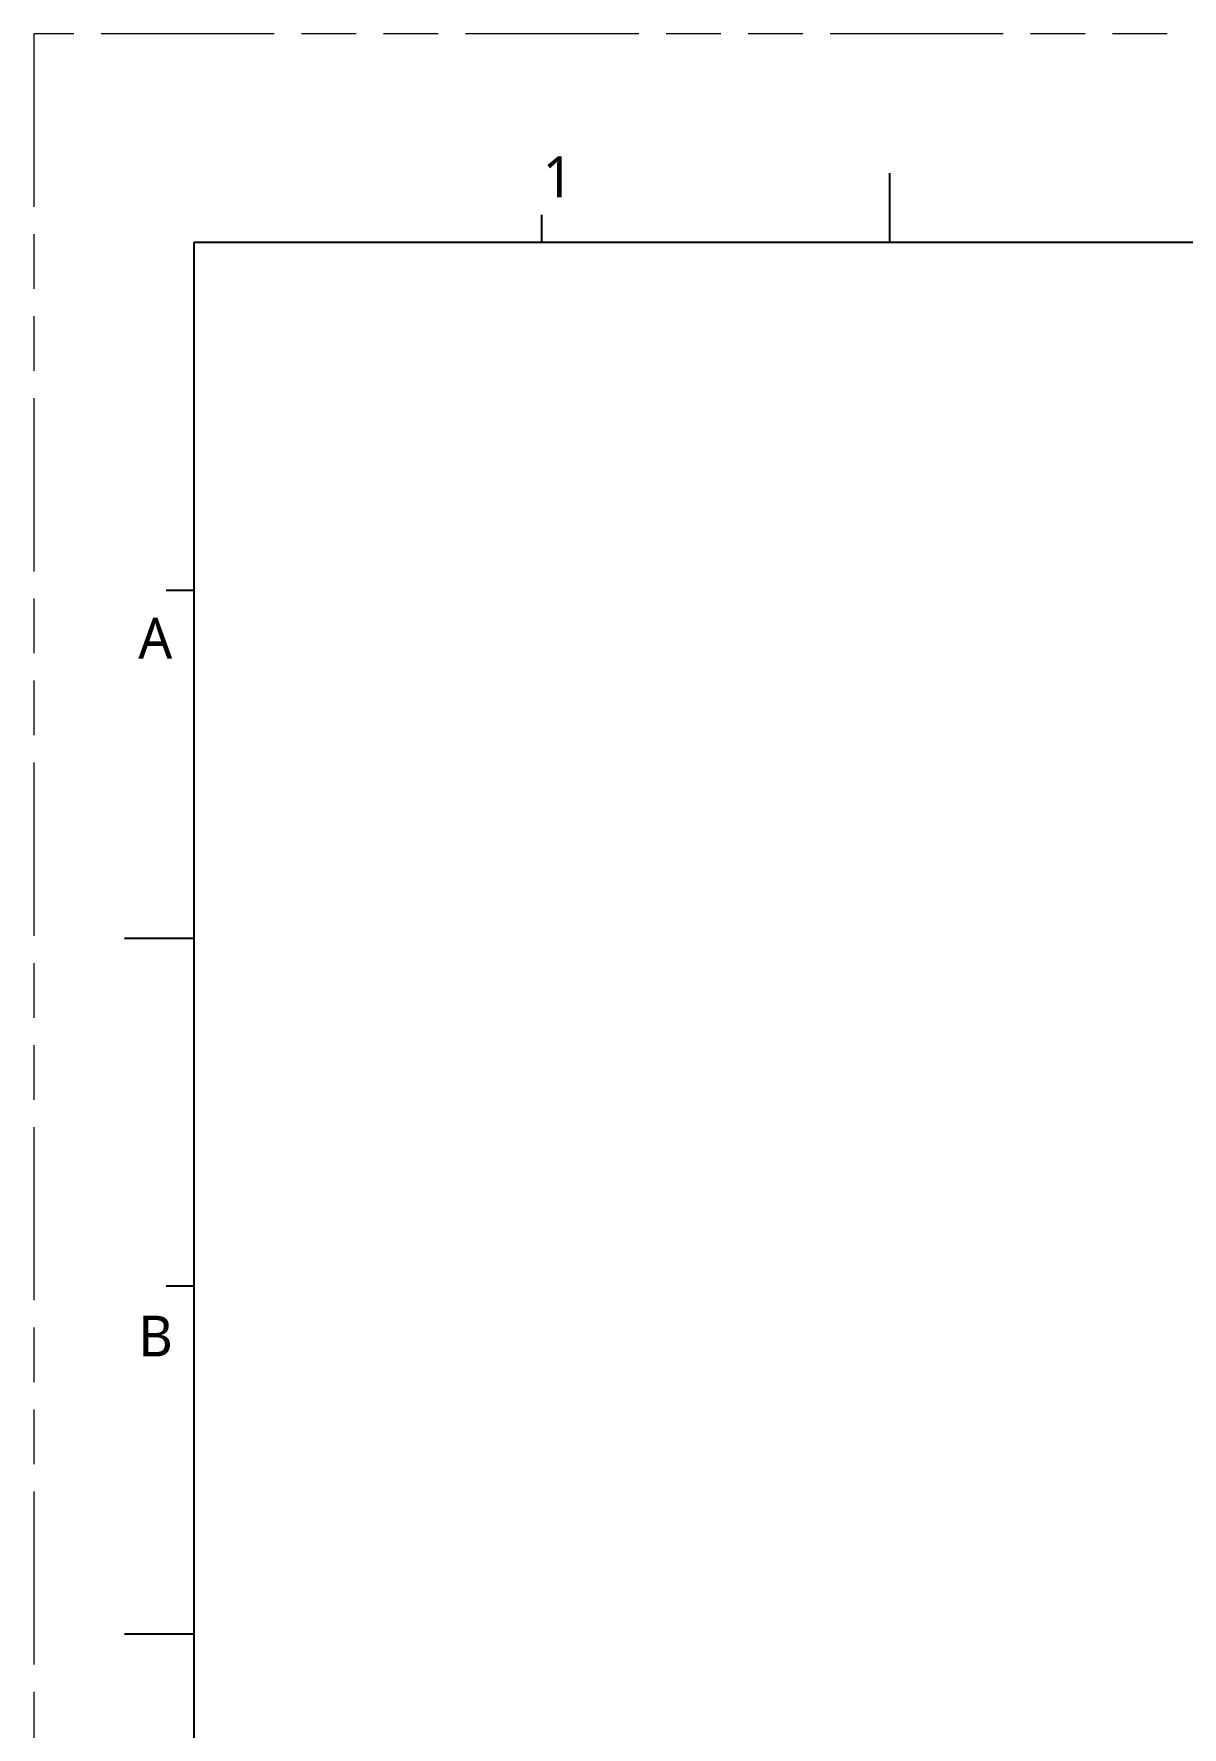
# Model space of a CAD drawing. Extents: x 150 to 463, y 50 to 272.
# Drawn here: x 150.1 to 213.1, y 178.8 to 271.7 of the extents above; entities that cross this region are included whole.
import ezdxf

# ---------------------------------------------------------------- set-up
doc = ezdxf.new("R2010")
doc.units = 0
doc.linetypes.add('PHANTOM', pattern=[29.5, 9.5, -1.5, 3, -1.5, 3, -1.5, 9.5])
doc.layers.get('0').update_dxf_attribs({"color": 10})
doc.layers.add('0PAPERF', color=2, linetype='PHANTOM', lineweight=5, plot=False)
doc.layers.add('DIM', color=3, linetype='Continuous', lineweight=5)
doc.layers.add('鵬鼎', color=5, linetype='Continuous')
doc.styles.get("Standard").update_dxf_attribs({"font": 'txt.shx'})

msp = doc.modelspace()

# ---------------------------------------------------------------- linework, layer by layer
for p, q in [((197.023, 260.229), (197.023, 264.047)), ((177.931, 260.229), (177.931, 261.756)), ((453.621, 260.229), (158.839, 260.229)), ((158.839, 260.229), (158.839, 56.325)), ((158.839, 241.137), (157.312, 241.137)), ((158.839, 222.045), (155.021, 222.045)), ((158.839, 202.952), (157.312, 202.952)), ((158.839, 183.86), (155.021, 183.86))]:
    msp.add_line(p, q)
at = {"layer": '0PAPERF'}
for p, q in [((463.245, 271.689), (150.056, 271.689)), ((150.056, 271.689), (150.056, 50.216))]:
    msp.add_line(p, q, dxfattribs=at)

# ---------------------------------------------------------------- texts
at = {"layer": 'DIM', "insert": (177.976, 264.961), "char_height": 2.24088, "width": 1.36432, "attachment_point": 1}
msp.add_mtext('{\\fMicrosoft JhengHei|b0|i0|c136|p0;\\C0;1}', dxfattribs=at)
at = {"layer": '鵬鼎', "char_height": 2.24088, "width": 4.22685, "attachment_point": 1}
for s, insert in [('{\\fMicrosoft JhengHei|b0|i0|c136|p0;\\C0;A}', (155.785, 239.639)), ('{\\fMicrosoft JhengHei|b0|i0|c136|p0;\\C0;B}', (155.784, 201.339))]:
    msp.add_mtext(s, dxfattribs=dict(at, insert=insert))

doc.saveas('drawing.dxf')
